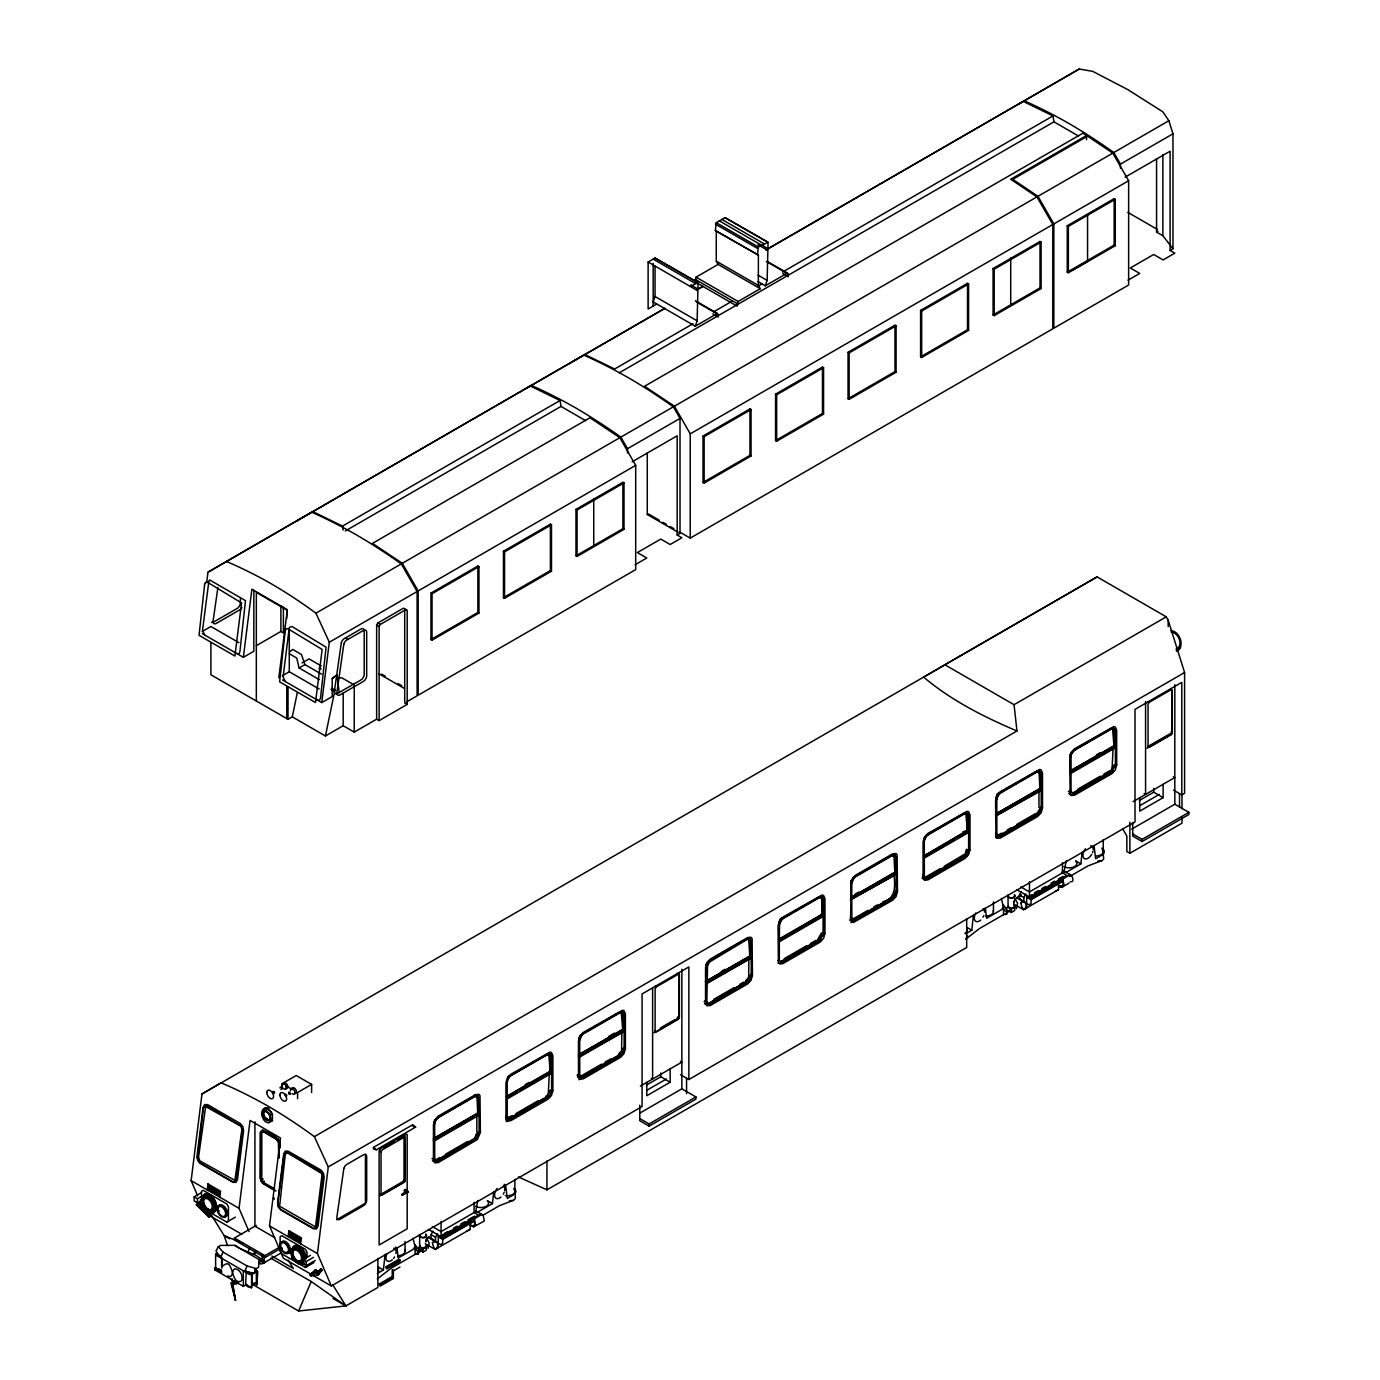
<?xml version="1.0" encoding="UTF-8"?>
<svg xmlns="http://www.w3.org/2000/svg" width="1380" height="1380" viewBox="0 0 1380 1380"><rect width="100%" height="100%" fill="white"/><g stroke="black" fill="none" stroke-linecap="round" stroke-linejoin="round"><path stroke-width="1.5" d="M259.147 1259.44L258.578 1267.375L256.387 1268.634L254.023 1272.981L244.657 1271.567L220.645 1257.697L215.987 1251.022L218.351 1246.675L220.541 1245.416L234.755 1245.347L264.667 1262.855L264.908 1261.475L256.007 1255.369L240.258 1248.762M377.292 1273.499L383.416 1269.945L384.658 1258.491A9.005 5.192 -60 0 1 385.503 1254.317M477.825 1200.462L475.669 1211.588A4.899 2.829 -60 0 0 478.618 1211.588L492.453 1203.601L493.298 1195.753A9.005 5.192 -60 0 1 494.144 1191.595M965.672 933.794L971.813 930.241L973.038 918.787A9.005 5.192 -60 0 1 973.901 914.612M1066.223 860.758L1064.066 871.884A4.899 2.829 -60 0 0 1067.016 871.884L1080.851 863.897L1081.696 856.048A9.005 5.192 -60 0 1 1082.541 851.891M253.972 1254.058L254.627 1251.298M291.697 1250.487C293.457 1238.101 307.878 1251.16 306.101 1258.802M206.672 582.602L207.983 572.2L311.673 512.17A580.307 335.047 60 0 1 356.471 534.905A580.307 335.047 60 0 1 401.27 563.903L417.122 591.537L417.122 695.796L406.479 701.954M202.291 633.627L243.363 657.329L251.885 589.226L287.333 609.701L278.812 677.804M197.668 1195.874L191.13 1180.642L201.98 1093.978L221.076 1082.783A597.057 393.662 68.3 0 1 268.169 1106.208A597.057 393.662 68.3 0 1 314.364 1136.637L328.285 1166.911L317.435 1253.558L331.321 1285.953L642.08 1106.536L642.08 993.945L688.861 966.932L688.861 1079.522L680.495 1074.692M207.19 1190.06L207.328 1188.835L219.955 1196.115L219.8 1197.34M289.196 628.262L283.107 676.907L285.212 681.496M249.021 1231.581L239.051 1208.311L250.056 1120.422L280.502 1138.017L269.514 1225.889L283.383 1258.267L331.321 1285.953M282.555 679.961L321.747 702.593L329.303 642.235L315.934 613.168A573.476 378.103 68.3 0 0 271.549 583.93A573.476 378.103 68.3 0 0 226.337 561.436M288.075 1236.773L288.23 1235.549L300.84 1242.828L300.702 1244.053M217.902 587.466L213.02 621.552A4.571 2.639 -60 0 0 216.246 623.415L239.637 609.908A4.571 2.639 -60 0 0 241.931 607.493M433.958 1122.82L434.183 1121.353M434.303 1121.802L434.027 1141.122L478.394 1115.506L478.118 1096.496L476.221 1095.289L474.168 1096.117M434.735 1123.993L434.89 1121.767M435.062 1119.991L438.254 1116.161L475.565 1094.616L478.964 1094.357L479.999 1095.634L480.378 1132.463L477.411 1139.535L438.254 1162.581L434.855 1162.84L433.32 1158.01L434.735 1158.821L432.044 1158.734M507.236 1082.127L508.03 1078.401L510.755 1075.848M550.206 1090.528L552.88 1090.597L550.206 1090.528L546.687 1096.807L509.358 1118.369L506.874 1118.559L505.839 1116.144L507.236 1116.955L505.96 1117.679L506.322 1119.697L507.374 1120.974L510.755 1120.715L548.084 1099.17L551.482 1095.513L552.88 1090.597L552.88 1055.769L551.482 1052.492L549.93 1052.129L510.755 1074.295L507.323 1078.004L505.96 1082.869L505.96 1117.679M551.482 1089.786L550.068 1094.702L546.687 1098.359M579.048 1039.865L579.203 1037.622M579.755 1040.261L581.929 1035.069M621.587 1049.956L621.863 1030.877M622.708 1048.662L625.399 1048.731L622.708 1048.662L619.189 1054.941L581.877 1076.504L579.376 1076.693L577.064 1075.02L579.755 1075.089L578.479 1075.831L579.876 1079.108L583.274 1078.85L620.603 1057.304L623.984 1053.647L625.399 1048.731L625.399 1013.903L623.984 1010.626L622.432 1010.264L583.274 1032.43L579.841 1036.139L578.479 1041.003L578.479 1075.831L578.358 1074.278M624.002 1047.92L622.587 1052.837L619.189 1056.494M706.111 966.5L706.267 964.275M706.819 966.914L710.338 960.618M748.65 976.591L748.909 957.53M751.048 974.556L749.65 979.472L746.252 983.147M752.462 975.367L751.048 980.283L747.667 983.94L710.338 1005.503L706.94 1005.761L705.404 1000.914L704.128 1001.656L706.819 1001.725L707.595 963.188L747.667 939.073L750.151 938.883L751.186 941.298L751.186 976.109L752.462 975.367L752.1 938.538L751.048 937.262L747.667 937.52L710.338 959.066L706.888 962.774M821.428 932.949L817.909 939.228M823.567 932.708L818.771 939.728L781.442 961.274L778.199 960.532M824.964 933.518L823.567 938.417L820.168 942.091L782.84 963.637L779.459 963.895L778.406 962.602L778.044 925.773L779.459 920.857L782.84 917.2L822.014 895.034L823.567 895.396L824.964 898.691L824.964 933.518L822.29 933.432M851.288 880.543L850.563 918.735L851.96 922.03L853.53 922.392L892.688 900.226L896.069 896.569L897.483 891.653L897.121 854.807L896.069 853.53L892.688 853.789L855.359 875.334L850.925 881.475M851.132 882.769L851.408 880.992M851.84 883.183L854.013 877.991M891.273 899.415L894.671 895.758L896.086 890.842L891.273 897.863L853.961 919.408L850.701 918.666M924.359 841.317L925.135 837.591L927.878 835.021M966.449 849.218L965.431 852.823M963.792 857.549L967.19 853.892L968.588 848.976L963.792 855.997L926.463 877.542L923.979 877.732L922.944 875.317L924.359 876.128L923.065 876.869L923.444 878.888L924.479 880.164L927.878 879.905L965.189 858.36L968.588 854.703L970.002 849.787L970.002 814.959L968.588 811.664L967.035 811.302L927.878 833.468L924.479 837.143L923.065 842.059L923.065 876.869M996.101 798.261L996.326 796.812M996.17 799.037L996.429 797.261M996.86 799.451L997.654 795.725L1000.379 793.155M1036.311 815.684L1039.692 812.027L1041.107 807.11L1036.311 814.131L998.982 835.676L995.722 834.934M1042.504 807.921L1041.107 812.837L1037.708 816.494L1000.379 838.039L996.998 838.298L995.946 837.022L995.584 800.193L996.998 795.277L1000.379 791.62L1039.537 769.436L1041.107 769.798L1042.504 773.093L1042.504 807.921L1039.83 807.852M1070.276 755.447L1070.501 753.98M1070.328 756.223L1070.604 754.429M1071.035 756.62L1071.191 754.394M1116.679 765.089L1115.282 770.005L1111.883 773.663L1074.554 795.208L1071.156 795.466L1070.121 794.19L1069.759 757.361L1071.156 752.445L1074.554 748.788L1113.712 726.622L1115.282 726.984L1116.679 730.279L1116.679 765.089L1114.005 765.02L1110.486 771.317L1073.157 792.862L1069.897 792.103M210.899 643.287L210.899 674.786L288.023 719.308L292.301 716.858L297.338 692.553M292.301 716.858L325.439 735.989L334.667 691.432L330.993 689.31M428.024 1248.383L429.232 1242.931L426.506 1238.274L425.696 1241.966A5.468 3.157 -60 0 1 429.404 1236.601M1016.422 908.678L1017.612 903.21L1014.887 898.57L1013.696 904.021L1023.512 909.731L1026.668 908.04L1026.668 896.586L1031.101 899.156L1062.962 880.75L1059.995 879.043M208.949 580.652L202.515 630.384L204.637 634.973M655.034 266.15L655.034 296.51L653.171 301.91L695.279 326.215L717.376 313.45L718.307 317.107L712.822 313.933M695.279 326.215L697.142 320.815L698.073 282.624L655.034 258.043L648.134 262.028L648.134 308.999L656.707 304.048M757.948 281.572L765.279 285.815L767.142 280.399L768.073 242.207L725.035 217.626L716.272 222.68L715.34 230.529L758.379 255.093L758.379 285.47L760.242 288.713L738.145 301.478L737.196 306.188L696.934 282.952M223.267 1265.684C234.152 1256.076 230.27 1286.833 241.535 1280.812C243.449 1276.224 240.206 1269.255 235.031 1268.806C231.167 1269.928 233.755 1278.967 227.873 1275.931M255.145 1253.402L256.197 1251.712M434.855 1119.818L433.458 1124.735L433.458 1159.545M434.993 1122.216L436.908 1118.801M475.807 1135.499L476.566 1133.67M478.601 1134.084L474.168 1140.225M507.512 1080.35L509.41 1076.935M548.309 1093.633L549.343 1072.743L550.896 1073.657L550.896 1056.114L549.878 1053.699M579.324 1038.071L582.567 1033.568M706.94 962.723L705.542 967.639L705.542 1002.466M778.889 922.858L779.648 921.029M823.205 935.14L818.771 941.281M923.91 839.126L924.686 837.298M924.617 839.523L926.532 836.125M997.136 797.657L999.034 794.259M1071.311 754.843L1073.209 751.445M1112.108 768.125L1113.142 747.253L1114.695 748.15L1114.436 729.123L1111.176 728.381L1093.685 738.455M1114.919 766.711L1110.486 772.852M220.645 1257.697L223.008 1252.091L218.351 1246.675M244.657 1271.567L247.02 1265.943L223.008 1252.091M202.705 1196.874L204.568 1194.062M216.626 1209.38L212.692 1213.037C204.482 1212.83 196.926 1197.374 206.069 1193.545C212.624 1194.01 216.522 1201.324 216.867 1207.293M247.831 1252.281L249.521 1248.348M252.488 1284.383L298.598 1311L311.224 1281.52L270.653 1258.094M695.089 281.882L696.038 277.173L718.135 264.408L760.242 288.713M209.846 1211.502L207.742 1210.294L209.381 1212.485L210.139 1211.347L207.345 1210.519L208.035 1208.621M298.632 1263.994L299.098 1263.028L296.993 1261.82L298.632 1263.994L299.374 1261.355A6.331 3.657 60 0 0 299.391 1252.471A6.331 3.657 60 0 0 292.663 1253.074A6.331 3.657 60 0 0 299.391 1261.441L296.579 1260.544L296.579 1262.044L299.374 1262.855M433.838 1240.706L431.078 1238.516L431.078 1234.721L432.923 1231.133M438.271 1243.259L435.511 1241.069L435.511 1237.274L437.356 1233.686M1022.235 901.002L1019.475 898.811L1019.475 895.016L1021.321 891.428M1026.668 903.555L1023.891 901.364L1023.891 897.569L1025.737 893.981M320.626 665.591L319.004 668.696L321.109 668.834M967.604 935.726L965.672 939.263L979.403 928.602L1003.519 914.681L1006.831 914.216L1006.831 909.437L1003.519 905.142L1003.519 914.681M376.637 719.187L376.637 625.054L377.81 622.984L403.512 608.149L407.186 610.288L407.186 704.421L379.121 720.619L376.637 719.187L354.246 732.107L343.189 725.725L325.439 735.989M379.121 720.619L379.121 626.486L380.311 624.433L405.996 609.598M381.035 1194.442L381.035 1151.783L382.053 1150.006L404.254 1137.189M380.811 1194.304L403.012 1181.487L404.03 1179.71L404.03 1137.051M379.776 1193.717L382.053 1195.028L404.254 1182.212L405.289 1180.435L405.289 1137.776L403.012 1136.465M678.339 974.211L656.138 987.028L655.12 988.805L655.12 1031.464M654.741 1031.24L656.138 1032.05L678.339 1019.234L679.374 1017.457L679.374 974.798L676.942 973.4M1171.292 689.603L1149.091 702.42L1148.056 704.197L1148.056 746.856M1171.292 734.626L1169.895 733.832L1147.694 746.632L1149.091 747.443L1171.292 734.626L1172.31 732.849L1172.31 690.207L1170.913 689.396M757.43 254.834L758.379 247.003L768.073 242.207M435.511 1120.267L438.254 1117.714M507.564 1078.125L510.065 1075.434M620.827 1051.767L618.343 1054.458M707.147 962.895L709.63 960.221M781.494 919.856L779.321 925.048L779.321 959.859L778.044 960.601M747.891 978.42L745.39 981.094M852.167 879.164L854.651 876.49L891.98 854.927M996.498 795.035L997.637 793.448M997.188 795.432L999.689 792.758M1071.363 752.618L1073.847 749.927M1071.812 752.894L1074.554 750.341M259.078 1263.356C264.581 1266.254 265.339 1257.715 262.735 1254.662M479.481 1214.797L481.154 1214.141L483.241 1215.694L484.242 1221.024L473.582 1226.872L471.494 1225.319M289.541 627.176L292.094 626.572L326.077 647.168L320.453 698.452L319.436 700.264L317.538 700.16M196.339 1204.706L209.277 1217.229L196.339 1204.706L197.806 1203.188L198.996 1204.343L201.428 1201.842M200.186 1205.499C223.198 1222.956 191.872 1207.621 202.619 1202.998M207.983 1213.779L210.778 1210.898M209.174 1214.935L210.743 1215.711L209.174 1214.935L211.985 1212.054M209.277 1217.229L210.743 1215.711M319.177 1273.861L322.144 1270.169L321.074 1268.962L317.452 1272.722L319.177 1273.861L318.073 1274.982L310.897 1275.896L309.827 1274.672L315.882 1269.617L316.952 1270.825L313.312 1274.602L312.242 1273.378L315.882 1269.617M310.897 1275.896L312.639 1274.672L311.587 1273.464M321.074 1268.962L316.779 1272.809L312.242 1273.378M309.827 1274.672L318.107 1272.636M317.849 1274.016L322.144 1270.169M197.806 1203.188L198.617 1204.723M214.176 1212.537C219.61 1206.344 213.245 1194.511 205.482 1193.873M303.428 1264.045L304.566 1262.907M236.463 1283.987L238.447 1282.469L232.634 1284.935L231.357 1284.194L231.357 1282.572L234.082 1280.985L234.082 1282.624L231.461 1279.467L232.357 1278.949M436.201 1118.404L437.546 1117.3M508.254 1076.71L548.723 1053.44M580.773 1034.845L604.975 1020.648M583.274 1033.982L580.532 1036.535L579.686 1039.485L579.755 1075.089M545.825 1096.324L547.17 1095.22M780.097 919.045L781.442 917.942M780.338 919.615L781.442 918.718M780.804 919.442L782.15 918.356M782.84 918.752L779.476 922.806L779.269 939.745L822.342 914.871L821.652 898.984L819.875 896.793M855.359 876.886L852.616 879.457L851.77 882.407L851.84 917.993L850.563 918.735M964.275 854.393L944.265 866.278M321.747 702.593L332.218 696.538L332.218 678.529L336.893 674.941L339.238 692.501M377.292 1278.967L391.023 1268.306L422.315 1250.228M289.593 651.826L292.715 649.428L301.427 654.465L304.928 664.591L321.488 674.147M332.218 678.529L336.893 674.941M585.568 420.607L561.005 406.427L560.073 400.493L530.231 385.969L207.983 572.2M632.178 461.783L677.166 435.804L677.166 535.043L680.012 533.405L680.012 418.416L673.354 406.807A580.307 335.047 60 0 0 628.556 377.827A580.307 335.047 60 0 0 583.757 355.074L296.838 520.898M568.922 363.803L665.005 308.171M1125.114 177.175L1170.102 151.214L1170.102 250.453L1172.966 248.797L1172.966 133.808L1168.86 120.733L1162.874 111.866L1127.788 89.597L1092.719 71.363L1079.264 69L768.539 248.555M1173.448 790.102L1181.798 794.932L1184.592 793.31L1184.592 672.526L1168.187 620.207L1166.255 616.826L1097.083 576.892L201.98 1093.978M226.803 1222.094L228.442 1221.128L228.442 1206.81L226.803 1203.947L203.171 1190.302L201.532 1191.268L201.532 1205.585L203.171 1208.449L226.803 1222.094L235.359 1217.143M307.05 1257.301L307.05 1252.178L305.411 1249.331L281.762 1235.687L280.123 1236.652L280.123 1250.97L281.762 1253.834L305.411 1267.478L307.05 1266.512M1079.264 69L1017.543 104.69M944.869 664.763L923.686 677.132C951.217 700.454 983.94 716.945 1016.974 730.986L1014.059 704.714L944.869 664.763L1097.083 576.892M690.241 286.333L698.073 282.624M696.71 289.852L702.317 286.626M765.745 250.004L1023.184 101.378L1053.009 115.903L1053.941 121.837L1078.505 136.016M524.607 389.298L664.056 308.879M697.642 289.49L703.248 286.264M312.691 511.566L342.533 526.091L560.073 400.493M692.967 323.765L614.618 368.995L584.775 354.488M713.495 311.915L732.142 301.151M758.258 286.074L762.002 283.918M782.512 272.067L1053.009 115.903M765.279 285.815L787.376 273.05L788.308 276.69L782.822 273.516M345.328 530.955L561.005 406.427M619.275 372.79L1053.941 121.837M202.17 631.54L210.899 626.503L238.895 642.666M690.241 538.114L690.241 433.855L674.389 406.22L644.546 386.279L1082.938 133.17L1086.543 135.499L1010.712 179.279L1036.949 196.892L1052.802 224.526L1052.802 328.802L690.241 538.114L679.305 531.8M256.318 645.668L280.882 631.488L283.383 632.937L283.383 607.252M315.934 613.168L401.27 563.903M402.305 563.299L619.844 437.702L635.697 465.353L635.697 569.612L418.157 695.21L418.157 590.933L402.305 563.299L372.462 543.375L590.002 417.778L619.844 437.702M531.266 385.382A580.307 335.047 60 0 1 576.064 408.135A580.307 335.047 60 0 1 620.862 437.115L673.354 406.807M674.389 406.22L1036.949 196.892M1037.984 196.305L1112.78 153.111L1128.633 180.746L1128.633 285.005L1053.837 328.199L1053.837 223.94L1037.984 196.305L1012.765 179.348L1087.561 136.172L1112.78 153.111M1024.202 100.775A580.307 335.047 60 0 1 1069.017 123.527A580.307 335.047 60 0 1 1113.815 152.507L1168.86 120.733M243.363 657.329L253.834 651.291L253.834 590.209M627.52 452.968L627.52 448.707L680.012 418.416M1120.474 168.377L1120.474 164.117L1172.966 133.808M329.303 642.235L417.122 591.537M418.157 590.933L635.697 465.353M690.241 433.855L1052.802 224.526M1053.837 223.94L1128.633 180.746M302.048 662.935L309.051 658.898L321.109 665.867M282.296 675.786L289.282 671.75L319.142 689M289.282 653.741L296.752 658.053L299.081 667.955L304.928 664.591M430.957 593.107L477.877 566.024L478.964 566.645L478.964 613.082L432.044 640.165L430.957 639.544L430.957 593.107L432.044 593.745L478.964 566.645M503.459 551.241L550.396 524.159L551.482 524.78L551.482 571.216L504.562 598.299L503.459 597.678L503.459 551.241L504.562 551.879L551.482 524.78M575.977 509.375L622.898 482.293L624.002 482.914L624.002 529.351L577.064 556.433L575.977 555.812L575.977 509.375L577.064 510.014L624.002 482.914M703.041 436.028L749.961 408.929L751.048 409.567L751.048 455.986L704.128 483.086L703.041 482.448L703.041 436.028L704.128 436.649L751.048 409.567M775.56 394.163L822.48 367.063L823.567 367.701L823.567 414.121L776.647 441.221L775.56 440.582L775.56 394.163L776.647 394.784L823.567 367.701M848.062 352.297L894.982 325.197L896.086 325.835L896.086 372.255L849.149 399.355L848.062 398.716L848.062 352.297L849.149 352.918L896.086 325.835M920.581 310.431L967.501 283.349L968.588 283.97L968.588 330.389L921.668 357.489L920.581 356.851L920.581 310.431L921.668 311.069L968.588 283.97M993.083 268.565L1040.02 241.483L1041.107 242.104L1041.107 288.541L994.187 315.623L993.083 314.985L993.083 268.565L994.187 269.204L1041.107 242.104M1067.258 225.751L1114.178 198.651L1115.282 199.289L1115.282 245.709L1068.362 272.791L1067.258 272.171L1067.258 225.751L1068.362 226.372L1115.282 199.289M647.272 452.778L647.272 514.499L648.289 513.895L659.243 520.208M430.957 639.544L477.877 612.444L478.964 613.082M503.459 597.678L550.396 570.578L551.482 571.216M575.977 555.812L622.898 528.712L624.002 529.351M703.041 482.448L749.961 455.366L751.048 455.986M775.56 440.582L822.48 413.5L823.567 414.121M848.062 398.716L894.982 371.634L896.086 372.255M920.581 356.851L967.501 329.768L968.588 330.389M993.083 314.985L1040.02 287.903L1041.107 288.541M1067.258 272.171L1114.178 245.071L1115.282 245.709M1072.967 269.721L1087.561 261.303L1087.561 214.642M1156.561 159.011L1156.561 232.064L1158.079 231.185M635.076 564.765L646.772 558.02L637.37 552.587L660.761 539.08L670.163 544.514L681.858 537.769L677.166 535.043M1128.029 280.174L1139.725 273.43L1130.306 267.996L1153.715 254.489L1163.116 259.923L1174.811 253.161L1170.102 250.453M311.621 1092.512L311.621 1084.404L297.58 1092.512L297.58 1098.584M1014.059 704.714L1166.255 616.826M278.674 1139.087L277.259 1139.915L263.873 1131.98L261.803 1132.411L261.803 1179.814L263.873 1182.66L274.62 1188.853M278.898 1158.286L278.484 1142.053L279.899 1141.226M201.532 1200.479L197.426 1202.842L194.149 1200.962L194.149 1196.857L201.394 1192.682M194.149 1196.857L197.426 1198.737L201.532 1196.374M210.157 1197.34L210.157 1199.203L206.638 1197.426L207.431 1194.562C215.108 1197.357 206.638 1198.03 207.431 1194.562M200.928 1199.548L201.066 1202.015L200.462 1199.824L202.757 1199.893L202.757 1201.031L200.928 1200.686M206.638 1197.426L208.276 1198.151M206.638 1195.028L210.743 1196.46M314.364 1136.637L1016.974 730.986M210.157 1199.203L209.933 1196.926M207.345 1210.519L208.225 1211.812M207.345 1209.018L210.139 1209.846A6.331 3.657 60 0 0 210.139 1200.962A6.331 3.657 60 0 0 203.429 1201.549A6.331 3.657 60 0 0 210.139 1209.915M261.803 1179.814L263.218 1179.003M214.4 1207.862L214.28 1206.551L214.883 1208.742L212.589 1208.656L212.589 1207.517L214.4 1207.862L214.4 1209.001M263.011 1181.953L264.425 1181.142M274.189 1198.082L274.189 1199.151M328.285 1166.911L1184.592 672.526M373.497 1147.384L412.81 1124.683L415.622 1127.115L376.309 1149.816L373.497 1149.005L373.497 1147.384L376.309 1149.816M383.64 1147.987L394.318 1141.812M397.871 1139.759L403.219 1136.689M436.839 1117.662L471.132 1097.911M606.13 1019.941L619.896 1012.023L622.38 1011.833L623.415 1014.248L623.415 1031.792L579.048 1057.39L579.014 1038.053L580.721 1035L621.034 1011.73L622.742 1012.817L622.777 1030.084L578.996 1054.562M708.923 960.584L746.96 938.659L750.202 939.418L750.479 958.427L706.111 984.044L706.077 964.689L707.785 961.653L746.269 939.435M783.305 917.631L818.771 897.173L820.824 896.345L822.721 897.552L822.98 916.562L778.63 942.178M926.463 834.986L942.091 825.999M943.265 825.292L964.499 813.062L967.742 813.821L968.018 832.83L923.651 858.446M998.982 793.12L1037.001 771.213M1075.02 749.219L1092.512 739.163M437.529 1117.679L476.014 1095.461L477.722 1096.531L477.722 1113.436L433.993 1138.673M508.22 1076.866L548.533 1053.595L550.241 1054.682L550.206 1073.243L520.622 1090.321M780.304 919.787L820.617 896.5L822.325 897.587L822.29 916.165M852.806 877.922L893.119 854.651L894.827 855.721L894.861 873.005L851.081 897.466M927.153 834.986L965.638 812.786L967.346 813.855L967.38 831.139L924.29 856.014L967.311 830.363L962.757 832.002M997.844 794.19L1038.157 770.92L1039.847 771.989L1039.882 789.274L996.101 813.752M1073.847 750.306L1112.315 728.088L1114.022 729.175L1114.057 746.459L1070.276 770.92M437.546 1118.076L475.565 1096.151M510.065 1076.21L548.084 1054.285L550.568 1054.096L551.603 1056.511L551.603 1091.339M582.567 1034.345L620.603 1012.42M782.15 919.115L820.168 897.207M854.651 877.266L892.688 855.341L895.172 855.152L896.207 857.567L896.086 894.533M927.17 835.4L965.189 813.476M999.689 793.534L1037.708 771.61L1040.192 771.42L1041.227 773.835L1041.227 808.663M1073.847 750.703L1111.883 728.795L1114.367 728.588L1115.402 731.003L1115.402 765.831M281.623 1247.934L264.891 1257.594L234.428 1239.999L234.428 1238.033L256.335 1225.388M525.314 1084.559L529.006 1082.42M608.925 1036.294L614.462 1033.085M721.188 971.468L724.88 969.329M855.117 894.154L858.826 892.015M1096.496 754.791L1100.205 752.652M433.32 1138.655L477.687 1113.039M506.477 1096.427L550.206 1071.173M578.358 1054.924L622.708 1029.308M705.404 981.577L749.771 955.96M778.562 939.332L822.29 914.095L821.428 913.595M850.442 897.845L894.792 872.229M995.463 814.114L1039.83 788.498M1069.638 771.282L1114.005 745.683M506.512 1096.807L550.241 1071.57M579.014 1054.941L622.742 1029.704M706.077 981.594L749.806 956.34M778.596 939.728L822.325 914.474M851.115 897.863L894.827 872.609M923.617 855.997L967.346 830.76M996.136 814.131L1039.847 788.894M1070.311 771.299L1114.022 746.062M476.652 1095.151L477.756 1098.342L477.756 1113.815L433.958 1138.293M507.185 1096.824L550.258 1071.949L548.723 1054.096M748.098 938.366L749.806 939.452L749.84 956.737L706.043 981.197M433.32 1140.725L473.995 1117.248M507.685 1097.79L516.931 1092.46M578.358 1056.994L623.415 1031.792M707.267 982.56L750.479 958.427M779.769 940.694L820.445 917.217M924.79 856.98L954.374 839.903M958.065 837.764L967.311 832.433L967.311 814.89M1039.83 790.568L995.463 816.184L1040.52 790.964L1040.261 771.955L1038.347 770.747L1036.311 771.575M1069.638 773.352L1114.005 747.736M214.814 1267.875L215.711 1267.358L214.814 1269.859L214.814 1267.875L221.956 1272.015M506.546 1099.256L550.896 1073.657M895.499 874.696L850.442 899.898L895.499 874.696L895.499 857.153L894.464 854.738M1114.695 748.15L1070.328 773.766L1070.311 754.412M234.428 1238.033L264.891 1255.61L279.485 1247.175M660.295 1028.031L675.096 1019.492M433.596 1159.476L436.839 1160.235L474.168 1138.673L477.687 1132.394L480.378 1132.463M897.483 891.653L894.792 891.566M970.002 849.787L967.311 849.701M995.584 835.004L996.86 834.262L996.809 798.675M1070.984 755.843L1071.035 791.447L1068.362 791.378M654.086 1032.809L679.012 1018.423L679.012 972.624M1147.022 748.219L1171.948 733.832L1171.948 690.121M435.994 1159.735L439.72 1157.579M445.326 1154.353L467.716 1141.415M512.239 1115.713L506.011 1118.059M515.965 1113.556L538.355 1100.636M581.014 1076.003L601.542 1064.152M605.268 1061.996L610.874 1058.771M713.667 999.413L734.195 987.562M739.801 984.32L743.527 982.181M784.323 958.617L806.714 945.697M810.44 943.541L816.046 940.315M853.099 918.908L868.02 910.3M873.626 907.057L877.352 904.901M882.959 901.675C896.655 898.777 894.947 884.408 893.947 873.799M925.618 877.059L940.539 868.434M1001.863 833.037L996.774 835.642M1007.452 829.794L1011.178 827.638M1016.784 824.412L1035.448 813.631M1077.901 789.136L1100.291 776.198M1104.017 774.042L1109.624 770.816M434.562 1161.839L438.167 1159.752M441.79 1157.665L445.395 1155.578M532.335 1105.38L535.957 1103.293M539.563 1101.206L543.168 1099.135M584.999 1074.968L588.605 1072.898M599.438 1066.637L610.27 1060.392M613.876 1058.305L617.481 1056.217M728.312 992.237L731.918 990.15M735.523 988.08L739.128 985.993M780.959 961.843L784.582 959.756M795.398 953.494L806.231 947.249M809.836 945.162L813.458 943.075M851.667 921.012L858.895 916.855M871.522 909.558L875.144 907.471M924.186 879.146L927.791 877.059M931.414 874.989L935.019 872.902M953.062 862.483L956.668 860.395M998.499 836.245L1002.122 834.158M1005.727 832.071L1009.332 829.984M1012.937 827.914L1016.56 825.827M1020.165 823.739L1032.792 816.443M1072.674 793.414L1081.696 788.204M1087.112 785.082L1090.717 782.995M1094.34 780.925L1097.945 778.838M246.33 1270.842L245.606 1284.28A7.228 4.175 0 0 0 251.574 1287.73L252.298 1274.275L247.831 1271.705M434.804 1161.96L438.409 1159.89M442.014 1157.803L460.058 1147.384M463.68 1145.297L472.702 1140.087M509.117 1119.059L519.95 1112.815M525.366 1109.675L528.971 1107.605M532.577 1105.518L536.182 1103.431M539.787 1101.344L543.409 1099.256M585.241 1075.106L588.846 1073.019M592.451 1070.949L610.495 1060.53M614.117 1058.443L621.328 1054.268M706.888 1004.881L715.909 999.672M719.515 997.585L724.931 994.463M728.537 992.375L732.142 990.288M735.764 988.201L739.37 986.131M742.975 984.044L748.391 980.921M781.201 961.981L784.806 959.894M788.411 957.806L806.472 947.387M810.077 945.3L813.683 943.213M851.909 921.15L866.347 912.818M869.952 910.731L887.995 900.312M924.428 879.284L949.682 864.691M953.304 862.621L956.909 860.534M998.741 836.384L1002.346 834.296M1005.951 832.209L1009.574 830.122M1013.179 828.034L1016.784 825.965M1020.389 823.877L1033.034 816.581M1072.916 793.552L1083.731 787.307M1087.354 785.22L1090.959 783.133M1094.564 781.045L1098.169 778.976M1101.792 776.888L1107.209 773.766M435.235 1162.219L476.738 1138.241M507.736 1120.353L547.446 1097.428M580.255 1078.487L621.759 1054.527M707.319 1005.123L748.823 981.163M779.821 963.257L821.341 939.297M852.34 921.392L893.843 897.431M924.841 879.526L966.362 855.566M997.361 837.66L1037.07 814.752M1071.535 794.846L1113.039 770.885M435.649 1162.46L477.17 1138.5M506.357 1121.647L549.671 1096.634M578.875 1079.781L622.19 1054.769M707.733 1005.382L749.254 981.404M780.252 963.516L821.755 939.538M850.96 922.685L894.274 897.673M925.273 879.784L966.794 855.807M997.792 837.919L1039.295 813.959M1071.967 795.087L1113.47 771.127M336.789 1219.713L365.441 1203.17L365.441 1154.335M262.735 1263.562L281.279 1252.85M380.069 1195.839L404.996 1181.453L404.996 1135.654M295.872 1246.554L299.978 1247.986L299.408 1248.848L296.096 1246.951L295.872 1248.952L295.872 1246.554L299.978 1247.986M296.096 1246.951L299.978 1248.521M289.714 1251.35L291.991 1251.419L291.991 1252.557L290.18 1252.212L290.318 1253.54L289.714 1251.35L289.714 1252.488M257.525 1271.256L256.801 1284.711L257.525 1271.256L254.541 1269.548M297.511 1249.676L299.408 1250.728L295.872 1248.952M406.669 1192.389L404.357 1191.061L405.289 1189.457L408.221 1192.234L402.046 1195.063L406.669 1191.32L402.046 1195.063M404.357 1191.061L405.289 1189.457M214.814 1269.859L243.329 1286.333L246.779 1284.332M402.046 1193.976L408.221 1191.164M251.833 1285.108L256.335 1282.52L256.335 1271.825L251.574 1274.706L251.574 1287.73L247.106 1285.142M296.579 1260.544L297.459 1263.321M315.261 1260.44L306.222 1265.65L302.945 1263.77L302.945 1259.664L310.5 1255.3M303.652 1260.527L303.514 1258.06L303.652 1260.527L301.823 1260.181L301.823 1259.043L303.652 1259.388M302.945 1259.664L306.222 1261.562L313.45 1257.37M305.411 1267.478L313.95 1262.51M640.355 1086.112L681.858 1062.134L680.461 1061.323M1133.032 801.659L1174.811 777.544L1173.414 776.733M646.375 1085.111L660.761 1076.814L670.163 1082.248L670.163 1068.896M1139.311 800.521L1153.715 792.206L1163.116 797.64L1163.116 784.289M646.565 1090.424L666.368 1079.005M1139.518 805.834L1159.303 794.397M670.163 1082.248L646.772 1095.737L646.772 1082.403M1163.116 797.64L1139.725 811.147L1139.725 797.795M688.861 1079.522L1135.016 821.928L1135.016 709.355L1181.798 682.341L1181.798 794.932M640.475 1112.728L681.858 1088.837L695.934 1096.945L695.934 1099.118L649.152 1126.132L639.785 1120.715L639.785 1105.208M1131.635 829.173L1174.811 804.23L1188.87 812.354L1188.87 814.511L1142.088 841.524L1132.738 836.125L1132.738 822.514M1021.338 894.844L1017.802 896.897A5.468 3.157 -60 0 0 1014.076 902.261M428.456 1229.408L441.082 1236.704L478.463 1215.107L474.065 1212.572L441.082 1231.616L432.337 1226.579M420.21 1246.675L415.121 1249.607L418.433 1251.539L428.628 1245.657L425.299 1243.742M1005.209 908.937L1008.608 906.971M447.896 1231.443L444.222 1233.565L444.257 1236.739L471.46 1221.024L471.46 1218.833M453.399 1228.269L457.073 1226.147M460.748 1224.026L464.422 1221.904M468.096 1219.782L473.599 1216.608L473.599 1218.816L444.222 1235.773M1034.448 892.808L1038.122 890.687M1041.797 888.565L1045.471 886.443M1050.974 883.269L1054.648 881.147M1058.322 879.025L1061.996 876.904L1061.996 879.112L1032.602 896.069M386.78 1267.616L399.976 1259.992L399.976 1261.32L386.78 1268.927L385.624 1266.961L398.82 1259.336L399.976 1259.992M447.879 1232.444L451.502 1230.339M462.386 1224.06L466.009 1221.973M1036.277 892.739L1039.899 890.635M1016.836 889.703L1029.463 897L1066.861 875.403L1061.444 872.281M419.658 1246.364L422.987 1248.279L426.317 1246.364L426.317 1250.194L422.987 1252.126L419.658 1250.194L419.658 1235.583M1008.056 895.879L1008.056 906.66L1011.385 908.575L1014.714 906.66L1014.714 910.49L1011.385 912.422L1008.056 910.49M474.668 1218.592L481.861 1214.435L475.565 1210.795M1061.255 879.923L1070.259 874.73C1073.019 875.748 1074.606 883.096 1070.259 881.682M1010.229 909.869L1006.831 911.835L1003.519 909.903M1013.627 907.902L1017.026 905.953M1059.84 881.32L1032.637 897.034L1032.637 894.827M483.121 1215.124L499.664 1205.568L513.394 1200.376A8.159 6.107 23.1 0 0 515.275 1198.547L515.275 1193.2M1005.313 913.646L1010.712 910.524M1069.673 876.49L1088.061 865.864L1101.792 860.672A8.159 6.107 23.1 0 0 1103.672 858.843L1103.172 852.547M474.565 1220.455L442.704 1238.861L438.271 1236.29L438.271 1247.744L435.114 1249.435L427.697 1245.14M474.565 1220.99L442.704 1239.378L438.271 1236.825M393.369 1270.877L399.976 1267.064M639.785 1118.559L649.152 1123.958L695.934 1096.945M1132.738 833.969L1142.088 839.368L1188.87 812.354M1063.773 886.133L1069.172 883.01M435.114 1249.435L470.132 1229.356L470.132 1221.076M1023.512 909.731L1058.529 889.652L1058.529 885.167L1060.737 886.443L1062.962 885.167L1062.962 876.352M380.173 1284.797L393.369 1277.173L392.231 1276.517L379.034 1284.142L380.173 1286.108L393.369 1278.501L393.369 1269.945M298.598 1311L345.897 1305.911L377.896 1287.437L377.896 1258.491M518.414 1176.933L546.946 1189.836L966.69 947.491L966.69 918.545M1122.699 828.863L1126.839 836.021L1126.839 851.529L1129.875 853.271L1181.97 823.205L1181.97 817.012M1055.372 891.325L1058.529 889.652M466.975 1231.029L470.132 1229.356M303.997 1263.718L301.927 1264.563C278.312 1257.404 300.133 1229.666 305.532 1259.147M1110.486 728.744L1113.833 729.761M1111.176 729.158L1112.28 728.778M1037.001 771.972L1039.675 772.593M964.499 813.838L967.691 813.286L968.708 815.701L968.588 852.668M1070.949 792.81L1072.294 792.361M891.273 855.307L893.947 855.911L894.861 873.005M1073.157 794.397L1071.311 795.018L1068.724 793.379M891.98 855.704L894.637 856.325M819.461 897.569L822.653 897.017L823.688 899.432L823.688 934.243M998.982 837.229L995.584 837.488M746.96 939.435L748.995 939.28L749.84 941.264M926.463 879.095L924.635 879.716L922.03 878.077M853.961 920.96L852.116 921.581L849.528 919.942M619.896 1012.799L623.087 1012.23L624.122 1014.645L624.122 1049.473M781.442 962.826L778.044 963.085M546.687 1054.251L550.051 1055.269M547.377 1054.665L548.481 1054.285M708.923 1004.692L707.095 1005.313L704.49 1003.657M474.168 1095.341L475.514 1094.892M474.875 1096.531L478.067 1095.962L479.084 1098.377L479.084 1133.204M581.877 1078.039L580.031 1078.66L577.444 1077.021M509.358 1119.905L505.96 1120.163M436.839 1161.77L435.011 1162.391L432.406 1160.753M1176.036 649.204C1183.85 646.116 1178.762 632.23 1171.206 632.264M1176.467 650.722C1185.696 647.082 1179.693 630.712 1170.775 630.746M209.622 579.945L245.502 600.645L239.861 651.929L238.844 653.741L236.963 653.637M338.048 678.339L341.654 677.718L354.246 684.998L354.246 732.107M316.952 1270.825L315.227 1269.704M1097.842 861.017L1101.792 860.672M509.444 1200.721L513.394 1200.376M1068.879 874.403L1070.259 874.73L1063.946 871.091M1058.46 886.063C1063.773 890.514 1065.74 883.148 1061.979 880.457M473.582 1226.872L475.617 1224.698L474.237 1220.886M213.262 1212.709L209.674 1211.795M302.513 1264.235L297.045 1261.941L293.802 1257.835M1037.415 771.196L1039.192 773.386L1039.882 789.274M965.603 813.476L967.156 814.459M820.565 897.207L822.135 898.19M621 1012.42L622.553 1013.403M475.272 1095.755L477.049 1097.945L477.756 1113.815M475.979 1096.151L477.532 1097.135M247.02 1265.943L256.387 1268.634M715.34 230.529L758.379 255.093M412.81 1126.304L415.622 1127.115M1061.979 887.168L1059.892 885.615M242.88 1243.311L224.164 1235.618L211.054 1214.555M259.078 1262.148L262.597 1261.613L261.959 1255.024M280.951 1089.441C283.711 1089.976 280.002 1084.887 279.968 1087.992M296.096 1248.814L297.752 1249.538M1127.84 212.365L1157.406 229.442M1156.561 232.064L1162.874 235.704L1172.966 248.797M725.035 217.626L767.142 241.931M721.913 219.437L764.02 243.743M760.76 244.467L768.073 248.693M719.394 220.886L761.501 245.191M757.982 244.76L767.142 250.039M716.272 222.68L758.379 247.003M715.34 224.043L757.43 248.348M767.245 261.424L787.376 273.05M766.349 261.441L788.308 274.12M757.982 275.12L767.142 280.399M716.272 230.788L716.272 261.165L758.379 285.47M696.038 277.173L738.145 301.478M695.089 279.329L737.196 303.635M655.034 258.043L697.142 282.348M653.171 259.112L695.279 283.435M690.759 284.866L698.073 289.093M648.134 262.028L697.142 290.456M695.417 300.771L717.376 313.45M696.348 301.858L718.307 314.537M655.034 296.51L697.142 320.815M1147.694 701.609L1149.091 702.42M1170.913 732.038L1172.31 732.849M1114.057 746.459L1112.522 728.588M1144.175 793.604L1145.572 794.414L1145.572 701.523M662.883 522.33L666.54 524.434M670.18 526.539L673.837 528.644M647.272 514.499L678.201 532.352M1069.638 790.636L1071.035 791.447M1040.52 790.964L1038.967 790.067L1038.967 807.352M1075.71 860.93L1080.851 863.897M995.463 833.451L996.86 834.262M1059.995 879.577L1062.962 881.285L1031.101 899.674L1026.668 897.121M967.38 831.139L965.827 813.286M966.449 831.933L968.018 832.83M1020.734 886.874L1029.463 891.911L1062.462 872.867L1062.462 862.655M1019.475 895.016L1023.891 897.569M1019.475 898.811L1023.891 901.364M1016.715 897.811L1028.876 904.832L1031.101 903.555L1031.101 894.74M966.673 927.274L971.813 930.241M377.81 622.984L380.311 624.433M376.637 625.054L379.121 626.486M850.442 917.183L851.84 917.993M345.483 637.922L347.984 639.371M821.428 915.665L822.98 916.562M381.691 674.147L385.331 676.252M398.096 683.618L401.753 685.722M378.827 673.682L404.357 688.43M407.186 704.421L404.702 702.972L404.702 608.839M299.081 667.955L319.332 679.65M331.873 688.241L335.547 690.362M749.84 956.737L748.65 938.521M751.186 976.109L749.771 975.298L746.252 981.594L708.923 1003.139L705.68 1002.398M705.404 1000.914L706.819 1001.725M654.741 986.217L656.138 987.028M679.374 1017.457L677.977 1016.646L676.942 1018.423L678.339 1019.234M622.777 1030.084L621.224 1012.23M651.222 1078.211L652.619 1079.022L652.619 988.235M478.394 1115.506L476.825 1114.609L476.825 1131.893M311.621 1084.404L296.234 1075.52L282.193 1083.628L282.193 1087.681M487.312 1200.635L492.453 1203.601M285.608 1085.594L292.457 1089.544M379.776 1151.058L381.035 1151.783M404.03 1179.71L405.289 1180.435M403.012 1181.487L404.254 1182.212M470.132 1224.871L472.339 1226.147L474.565 1224.871L474.565 1216.056M404.357 1189.991L408.221 1192.234M431.078 1234.721L435.511 1237.274M431.078 1238.516L435.511 1241.069M428.318 1237.515L440.496 1244.536L442.704 1243.259L442.704 1234.445M263.373 1183.73L276.035 1191.026M274.706 1190.543L262.304 1182.867M378.275 1266.978L383.416 1269.945M191.13 1180.642L239.051 1208.311M269.514 1225.889L317.435 1253.558M274.62 1237.584L254.921 1226.199L254.921 1121.888M241.88 1234.306L204.999 1213.02L200.117 1201.601M271.843 1256.042L293.353 1268.444L288.144 1260.078M229.701 1238.809L224.164 1235.618L227.562 1245.674M332.994 1298.442L345.897 1305.911L332.787 1284.849M220.835 1256.111L215.625 1253.954L215.625 1266.978A7.228 4.175 0 0 0 221.594 1270.411L218.609 1268.686M248.469 1272.481L251.833 1274.43M221.594 1257.387L215.625 1253.954A7.228 4.175 0 0 0 221.594 1257.387L221.594 1266.702M253.816 1282.986L256.801 1284.711M217.488 1270.376L221.059 1272.429M234.755 1245.347L238.878 1247.899M311.224 1281.52L345.897 1305.911M301.875 1264.149L299.719 1263.425L301.185 1264.546L302.358 1263.873L302.099 1262.044L301.651 1264.287M212.641 1212.623L210.484 1211.899L211.951 1213.037L213.107 1212.365L212.865 1210.519L212.417 1212.761M240.827 1126.149L205.672 1106.588L198.582 1157.027L199.772 1160.822L234.911 1180.383L241.966 1128.633M289.041 1093.943C292.819 1096.031 287.782 1088.993 288.834 1093.65M320.419 1269.048L321.471 1270.255M317.021 1273.774L318.073 1274.982M310.914 1273.55L311.984 1274.758M1112.97 727.795L1114.057 730.969M1038.795 770.609L1039.882 773.801M821.255 896.207L822.342 899.398M748.736 938.072L749.771 940.487M549.171 1053.285L550.258 1056.476M260.458 1179.676L262.459 1183.178M204.568 1206.31L206.069 1208.552M197.909 1160.304L200.014 1162.788L232.496 1181.556L234.876 1181.659L236.17 1179.4L242.276 1130.582L240.741 1125.735L207.121 1106.001L204.723 1105.898L203.429 1108.157L197.375 1158.579M716.272 261.165L718.135 264.408M291.939 1257.87L292.629 1259.078M291.715 1257.991L292.422 1259.198M202.705 1206.344L203.395 1207.552M202.481 1206.465L203.171 1207.673M1113.815 152.507L1120.474 164.117M620.862 437.115L627.52 448.707M303.514 1259.216L304.118 1260.251M200.462 1199.824L201.066 1200.876M278.691 1142.433L276.035 1138.776L263.373 1131.462L260.716 1132.049L260.51 1178.71M278.001 1140.898L278.484 1142.053M261.355 1181.556L260.216 1178.054L260.216 1132.359L262.459 1129.823C269.583 1133.705 282.434 1137.241 280.071 1147.97M1001.328 898.535L1003.398 906.902A4.899 2.829 -60 0 1 1000.448 910.317L986.614 918.304L985.769 911.438A9.005 5.192 -60 0 0 984.923 908.247M412.948 1238.24L415.035 1246.451A4.899 2.829 -60 0 1 412.051 1250.021L398.216 1258.008L397.388 1251.142A9.005 5.192 -60 0 0 395.525 1247.02M202.705 1201.359L203.429 1203.86M231.357 1284.194L235.514 1300.374L232.634 1283.314L231.357 1282.572L235.514 1300.374L232.634 1284.935L232.634 1283.314L235.376 1281.727L235.376 1283.366M967.052 813.407L967.38 815.666M894.533 855.272L894.861 857.532M622.449 1012.368L622.777 1014.611M342.533 526.091L343.154 530.041M1181.97 794.259L1181.97 808.732M1179.521 793.604L1179.521 806.955M1174.811 684.635L1174.811 804.23M1168.187 620.207L1168.187 626.606M1162.874 154.577L1162.874 235.704M1153.715 788.394L1153.715 792.206M1142.088 839.368L1142.088 841.524M1129.875 822.256L1129.875 853.271M1114.178 198.651L1114.178 245.071M1103.258 839.696L1103.258 851.667M1086.543 135.499L1086.543 139.691M1068.362 226.372L1068.362 272.791M1041.107 806.576L1041.107 810.802M1040.02 241.483L1040.02 287.903M1029.463 881.699L1029.463 897M1011.385 908.575L1011.385 912.422M1010.712 257.801L1010.712 304.48M996.136 797.243L996.17 816.581M994.187 269.204L994.187 315.623M993.462 901.813L993.462 911.645M967.501 283.349L967.501 329.768M924.29 840.541L924.359 876.128M921.668 311.069L921.668 357.489M894.982 325.197L894.982 371.634M851.115 880.957L851.132 900.312M849.149 352.918L849.149 399.355M823.136 916.148L823.136 934.243M822.48 367.063L822.48 413.5M776.647 394.784L776.647 441.221M751.048 974.038L751.048 978.265M749.961 408.929L749.961 455.366M704.128 436.649L704.128 483.086M686.567 1078.211L686.567 1093.719M681.858 969.243L681.858 1088.837M660.761 1073.002L660.761 1076.814M653.171 263.407L653.171 306.101M649.152 1123.958L649.152 1126.132M624.002 1047.403L624.002 1051.612M622.898 482.293L622.898 528.712M593.745 498.577L593.745 545.393M577.064 510.014L577.064 556.433M550.396 524.159L550.396 570.578M546.946 1160.891L546.946 1189.836M514.861 1179.4L514.861 1191.371M507.185 1081.351L507.236 1116.955M504.562 551.879L504.562 598.299M477.877 566.024L477.877 612.444M474.065 1202.36L474.065 1212.572M441.082 1221.403L441.082 1236.704M434.666 1123.216L434.735 1158.821M432.044 593.745L432.044 640.165M420.106 1245.398A3.329 1.915 0 0 0 422.987 1248.279L422.987 1252.126M405.082 1241.517L405.082 1251.35M402.701 1194.356L402.701 1195.425M392.231 1269.669L392.231 1278.501M343.189 692.795L343.189 725.725M306.222 1261.562L306.222 1265.65M299.408 1248.848L299.408 1250.728M299.167 1248.452L299.167 1250.867M298.684 1261.751L298.684 1263.252M290.18 1251.073L290.18 1252.212M289.282 627.934L289.282 671.75M288.023 687.24L288.023 719.308M286.781 618.533L286.781 610.012L256.335 592.434L256.335 701.005M286.781 686.654L286.781 718.601M280.882 605.82L280.882 631.488M278.656 1143.158L278.656 1157.596M264.891 1255.61L264.891 1257.594M257.439 1273.516L257.439 1277.535M243.329 1270.808L243.329 1286.333M240.379 598.73L240.379 602.87A4.571 2.639 -60 0 1 237.153 608.459L213.745 621.966A4.571 2.639 -60 0 1 211.468 622.19M221.956 1258.457L221.956 1268.134M214.883 1207.603L214.883 1208.742M209.45 1210.243L209.45 1211.744M197.426 1198.737L197.426 1202.842M272.654 1120.853A7.366 4.261 60 0 1 266.323 1118.18M265.236 1108.123A7.366 4.261 60 0 1 268.945 1108.468M263.89 1113.056A7.521 4.347 60 0 1 265.253 1107.95M272.705 1117.748A5.503 3.174 60 0 1 269.945 1119.318M265.184 1111.055A5.503 3.174 60 0 1 268.945 1109.899A5.503 3.174 60 0 1 272.705 1115.402M267.185 1119.232A4.675 2.708 60 0 1 266.34 1118.628M265.547 1117.783A4.675 2.708 60 0 1 264.856 1116.782M264.322 1115.696A4.675 2.708 60 0 1 263.994 1114.574M263.994 1112.573A4.675 2.708 60 0 1 264.322 1111.849M264.856 1111.366A4.675 2.708 60 0 1 265.547 1111.159M266.34 1111.228A4.675 2.708 60 0 1 267.185 1111.59M268.824 1113.056A4.675 2.708 60 0 1 270.049 1115.144M270.377 1118.266A4.675 2.708 60 0 1 270.049 1118.99M281.227 1243.035A6.624 3.812 60 0 1 286.557 1242.207A6.624 3.812 60 0 1 290.404 1250.211A6.624 3.812 60 0 1 285.746 1252.454M287.971 1252.247A5.623 3.243 60 0 1 286.195 1252.419M282.348 1249.004A5.623 3.243 60 0 1 281.727 1247.692M282.348 1242.517A5.623 3.243 60 0 1 285.16 1242.794M286.195 1243.535A5.623 3.243 60 0 1 289.007 1248.417M303.635 1261.579A8.659 5.003 60 0 1 298.322 1262.044M296.735 1260.889A8.659 5.003 60 0 1 295.268 1259.336M293.026 1255.455A8.659 5.003 60 0 1 292.405 1253.402M292.198 1251.453A8.659 5.003 60 0 1 298.322 1247.917A8.659 5.003 60 0 1 304.445 1258.508M203.516 1200.91A7.072 4.071 60 0 1 210.623 1199.789A7.072 4.071 60 0 1 211.727 1210.07A7.072 4.071 60 0 1 203.688 1202.498M218.143 1208.017A6.624 3.812 60 0 1 222.422 1205.102A6.624 3.812 60 0 1 227.441 1212.451A6.624 3.812 60 0 1 224.043 1216.642M218.782 1211.088A6.624 3.812 60 0 1 218.316 1209.518M218.799 1211.364A5.623 3.243 60 0 1 218.402 1210.036M218.402 1207.655A5.623 3.243 60 0 1 220.265 1205.93M223.284 1207.224A5.623 3.243 60 0 1 225.699 1210.743M226.234 1213.348A5.623 3.243 60 0 1 226.096 1214.469M210.674 1197.547A8.659 5.003 60 0 1 215.211 1207A8.659 5.003 60 0 1 210.674 1211.209M209.087 1210.536A8.659 5.003 60 0 1 206.034 1207.811M204.758 1205.965A8.659 5.003 60 0 1 207.5 1195.718M1180.59 646.754A8.349 4.813 0 0 1 1176.416 650.929M1179.089 647.824A7.072 4.088 0 0 1 1178.382 648.807M1014.559 894.827A3.657 2.122 0 0 1 1011.385 898.001A3.657 2.122 0 0 1 1008.211 894.809M1013.748 905.297A3.329 1.915 0 0 1 1012.247 908.506A3.329 1.915 0 0 1 1008.176 906.16M1014.266 894.913A3.329 1.915 0 0 1 1012.644 897.656A3.329 1.915 0 0 1 1008.159 896.379M1102.241 849.476A7.607 4.399 0 0 1 1095.651 856.066M983.026 908.834A7.228 4.175 -60 0 1 984.527 912.145M983.837 915.509A7.228 4.175 -60 0 1 983.026 917.2M980.731 920.046A7.228 4.175 -60 0 1 974.987 920.615A7.228 4.175 -60 0 1 975.798 913.025M1090.614 845.785A7.228 4.175 -60 0 1 1093.167 849.425M1092.995 851.063A7.228 4.175 -60 0 1 1092.477 852.771M1091.666 854.462A7.228 4.175 -60 0 1 1083.99 858.326A7.228 4.175 -60 0 1 1085.491 848.735M1101.792 848.114A8.677 5.003 0 0 1 1101.792 855.203L1095.651 858.757L1094.426 848.7A9.005 5.192 -60 0 0 1093.564 845.526M1075.917 861.258A7.607 4.399 0 0 1 1073.968 866.933A7.607 4.399 0 0 1 1063.946 866.571M993.203 910.507A7.607 4.399 0 0 1 985.855 916.044M966.897 929.102A7.607 4.399 0 0 1 964.913 933.346M425.592 1234.082A3.657 2.122 0 0 1 425.799 1236.946A3.657 2.122 0 0 1 420.883 1237.308A3.657 2.122 0 0 1 419.813 1234.514M425.885 1245.398A3.329 1.915 0 0 1 422.987 1248.279M425.885 1234.617A3.329 1.915 0 0 1 422.987 1237.498A3.329 1.915 0 0 1 420.106 1234.617M513.843 1189.181A7.607 4.399 0 0 1 513.291 1194.045A7.607 4.399 0 0 1 505.287 1195.615M393.576 1248.227A7.228 4.175 -60 0 1 395.957 1253.488M394.628 1256.904A7.228 4.175 -60 0 1 393.576 1258.457M392.334 1259.75A7.228 4.175 -60 0 1 386.952 1260.751A7.228 4.175 -60 0 1 386.59 1254.42M503.286 1185.817A7.228 4.175 -60 0 1 504.597 1190.767M504.097 1192.475A7.228 4.175 -60 0 1 503.286 1194.166M500.992 1197.029A7.228 4.175 -60 0 1 494.937 1197.081A7.228 4.175 -60 0 1 497.111 1188.439M514.136 1188.318A8.677 5.003 0 0 1 513.394 1194.908L507.254 1198.461L506.029 1188.404A9.005 5.192 -60 0 0 504.166 1184.282M487.537 1200.962A7.607 4.399 0 0 1 485.57 1206.655A7.607 4.399 0 0 1 475.565 1206.275M404.823 1250.211A7.607 4.399 0 0 1 397.474 1255.748M377.74 1267.754A7.607 4.399 0 0 1 377.74 1272.153M290.524 1090.838A3.174 1.829 60 0 1 292.491 1088.716A3.174 1.829 60 0 1 294.923 1092.943A3.174 1.829 60 0 1 292.112 1093.581M282.141 1086.629A3.174 1.829 60 0 1 283.694 1083.662A3.174 1.829 60 0 1 286.298 1088.182A3.174 1.829 60 0 1 282.969 1088.044M283.331 1084.283A3.174 1.829 60 0 1 285.591 1082.99A3.174 1.829 60 0 1 287.834 1086.888A3.174 1.829 60 0 1 285.591 1088.182M291.939 1089.251A3.174 1.829 60 0 1 293.992 1087.854A3.174 1.829 60 0 1 296.407 1091.373A3.174 1.829 60 0 1 294.768 1093.391M432.423 1242.5C435.287 1258.922 442.687 1237.67 432.423 1242.5M1020.821 902.796C1023.667 919.218 1031.084 897.949 1020.821 902.796M272.791 1091.528C273.585 1096.548 276.276 1090.424 272.791 1091.528M284.987 1094.426C285.781 1099.446 288.472 1093.322 284.987 1094.426M204.671 584.016L199.03 635.3L234.911 656.018L241.552 602.922L207.569 582.326L205.672 582.222L204.671 584.016M203.119 1107.295L196.995 1156.302L197.72 1160.408L200.29 1163.478L232.944 1182.315L235.877 1182.436L237.464 1179.676L243.605 1130.669L242.863 1126.58L240.293 1123.51L207.655 1104.656L204.706 1104.552L203.119 1107.295M207.638 1186.369L207.483 1187.611L220.093 1194.89L220.248 1193.666L207.638 1186.369M207.949 1183.919L207.793 1185.144L220.403 1192.424L220.559 1191.199L207.949 1183.919M285.246 630.539L279.623 681.823L315.485 702.541L322.144 649.445L288.144 628.849L286.264 628.745L285.246 630.539M283.711 1153.818L277.57 1202.825L278.312 1206.931L280.882 1210.001L313.519 1228.838L316.451 1228.959L318.055 1226.199L324.179 1177.192L323.455 1173.103L320.885 1170.033L288.23 1151.196L285.298 1151.075L283.711 1153.818M284.021 1154.68L277.897 1203.498L278.501 1206.845L280.589 1209.329L313.07 1228.079L315.468 1228.183L316.762 1225.923L322.868 1177.106L322.282 1173.759L320.177 1171.275L287.696 1152.524L285.298 1152.421L284.021 1154.68M285.246 1154.922L279.623 1206.206L315.485 1226.906L322.144 1173.828L288.144 1153.214L286.264 1153.111L285.246 1154.922M288.541 1233.082L288.386 1234.306L300.995 1241.586L301.151 1240.361L288.541 1233.082M288.851 1230.632L288.696 1231.857L301.306 1239.137L301.461 1237.912L288.851 1230.632M341.36 642.614L334.339 691.587A4.571 2.639 -60 0 0 337.565 693.45L360.974 679.943A4.571 2.639 -60 0 0 364.199 674.354L364.199 630.85A4.571 2.639 -60 0 0 360.974 628.987L344.345 638.578A4.571 2.639 -60 0 0 341.36 642.614M343.844 644.046L336.841 693.036A4.571 2.639 -60 0 0 340.067 694.899L363.457 681.392A4.571 2.639 -60 0 0 366.683 675.786L366.683 632.299A4.571 2.639 -60 0 0 363.457 630.436L346.829 640.027A4.571 2.639 -60 0 0 343.844 644.046M343.844 1168.429L336.841 1217.402A4.571 2.639 -60 0 0 340.067 1219.265L363.457 1205.758A4.571 2.639 -60 0 0 366.683 1200.169L366.683 1156.664A4.571 2.639 -60 0 0 363.457 1154.801L346.829 1164.409A4.571 2.639 -60 0 0 343.844 1168.429M380.311 1148.798L379.121 1150.868L379.121 1245.002L407.186 1228.787L407.186 1134.653L405.996 1133.963L380.311 1148.798M263.873 1108.744L262.873 1109.624A7.694 5.072 68.3 0 0 262.045 1116.196L263.666 1119.715A7.279 4.795 68.3 0 0 268.91 1122.734L271.118 1121.44A7.694 5.072 68.3 0 0 271.946 1114.85L270.325 1111.349A7.279 4.795 68.3 0 0 265.098 1108.312L263.873 1108.744M204.171 1205.499L202.239 1206.62L202.929 1207.828L204.861 1206.707L204.171 1205.499M293.405 1257.025L291.473 1258.129L292.163 1259.336L294.095 1258.232L293.405 1257.025M418.433 1253.92L415.121 1254.385L415.121 1244.846L418.433 1249.141L418.433 1253.92M251.574 1274.706L245.606 1271.256A7.228 4.175 0 0 0 251.574 1274.706M262.838 1114.73A5.503 3.174 60 0 0 269.341 1120.526A5.503 3.174 60 0 0 267.634 1112.004A5.503 3.174 60 0 0 262.838 1114.73M263.407 1114.868A4.675 2.708 60 0 0 268.945 1119.818A4.675 2.708 60 0 0 267.478 1112.573A4.675 2.708 60 0 0 263.407 1114.868M292.75 1252.436A7.072 4.071 60 0 0 300.254 1261.751A7.072 4.071 60 0 0 300.254 1251.764A7.072 4.071 60 0 0 292.75 1252.436M279.916 1245.019A6.624 3.812 60 0 0 286.937 1253.747A6.624 3.812 60 0 0 286.937 1244.38A6.624 3.812 60 0 0 279.916 1245.019M280.606 1245.416A5.623 3.243 60 0 0 286.574 1252.833A5.623 3.243 60 0 0 286.574 1244.881A5.623 3.243 60 0 0 280.606 1245.416M291.629 1251.781A8.659 5.003 60 0 0 300.805 1263.2A8.659 5.003 60 0 0 300.805 1250.953A8.659 5.003 60 0 0 291.629 1251.781M216.988 1208.69A6.624 3.812 60 0 0 224.009 1217.419A6.624 3.812 60 0 0 224.009 1208.069A6.624 3.812 60 0 0 216.988 1208.69M217.695 1209.087A5.623 3.243 60 0 0 223.663 1216.522A5.623 3.243 60 0 0 223.663 1208.57A5.623 3.243 60 0 0 217.695 1209.087M202.394 1200.255A8.659 5.003 60 0 0 211.571 1211.692A8.659 5.003 60 0 0 211.571 1199.444A8.659 5.003 60 0 0 202.394 1200.255M279.864 1094.909A4.795 2.76 60 0 0 284.936 1101.24A4.795 2.76 60 0 0 284.936 1094.461A4.795 2.76 60 0 0 279.864 1094.909M266.806 1092.512A4.795 2.76 60 0 0 271.894 1098.825A4.795 2.76 60 0 0 271.894 1092.063A4.795 2.76 60 0 0 266.806 1092.512"/></g></svg>
